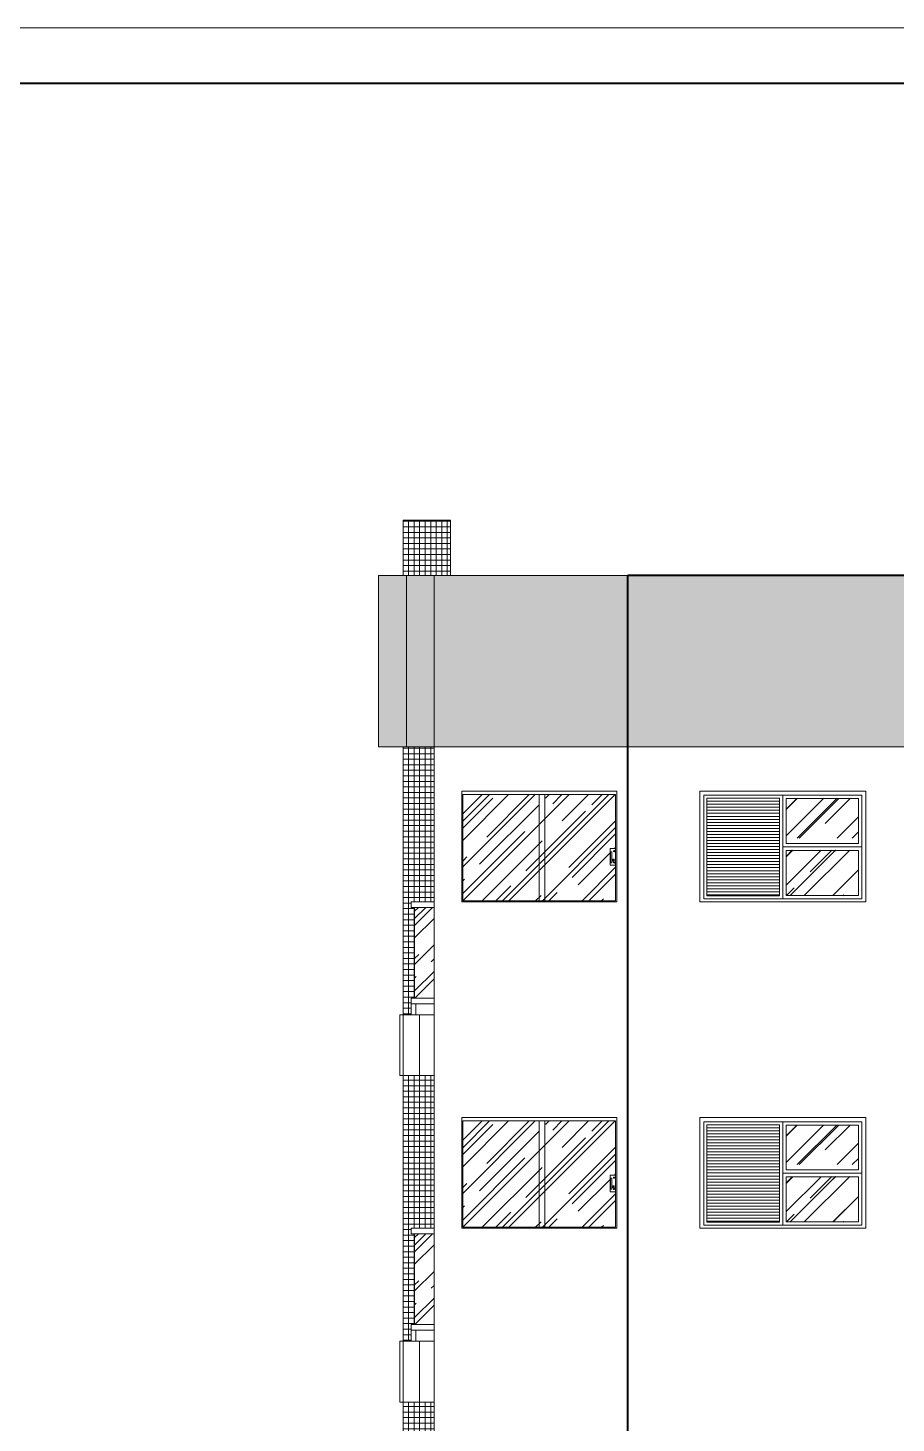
# Model space of a CAD drawing. Header units: millimetres. Extents: x 13204 to 24802, y 21209 to 40694.
# Drawn here: x 16952 to 17736, y 26151 to 27411 of the extents above; entities that cross this region are included whole.
import ezdxf

# ---------------------------------------------------------------- set-up
doc = ezdxf.new("R2010")
doc.units = ezdxf.units.MM
for name, color, linetype, lineweight in [('Esquadrias', 2, 'Continuous', 20), ('Hachura', 8, 'Continuous', 0), ('Louças', 150, 'Continuous', 15), ('Meia Parede', 11, 'Continuous', 40), ('Moveis', 6, 'Continuous', 13), ('Paredes', 1, 'Continuous', 40), ('PISO', 5, 'Continuous', 5), ('TEXTO', 4, 'Continuous', 5)]:
    doc.layers.add(name, color=color, linetype=linetype, lineweight=lineweight)
pattern_1 = [(45, (13598.99, 26225.195), (23.14168, 61.71114), [409.0909, -54.5455, 136.3636, -27.2727]), (45, (13614.997, 26260.486), (-44.93342, 6.36396), [81.8182, -9, 163.6364, -20.4545]), (45, (13592.241, 26251.23), (87.35983, 113.20137), [218.1818, -38.1818, 109.0909, -27.2727])]
pattern_2 = [(45, (13598.99, 26520.195), (23.14168, 61.71114), [409.0909, -54.5455, 136.3636, -27.2727]), (45, (13614.997, 26555.486), (-44.93342, 6.36396), [81.8182, -9, 163.6364, -20.4545]), (45, (13592.241, 26546.23), (87.35983, 113.20137), [218.1818, -38.1818, 109.0909, -27.2727])]

msp = doc.modelspace()

# ---------------------------------------------------------------- hatches: boundary and pattern name
at = {"layer": 'Hachura'}
h = msp.add_hatch(dxfattribs=at)
h.set_pattern_fill('_USER', color=256, scale=5, style=0, double=1, pattern_type=0)
h.set_pattern_definition([(0, (17290.4844, 25330.4615), (0, 5), []), (90, (17290.4844, 25330.4615), (-5, 3e-16), [])])
h.paths.add_polyline_path([(17290.48, 25330.46), (17308.48, 25330.46), (17308.48, 25336.56), (17318.48, 25336.56), (17318.48, 25579.56), (17305.48, 25579.56), (17290.48, 25579.56)])
h.paths.add_polyline_path([(17290.48, 25634.56), (17297.98, 25634.56), (17297.98, 25649.56), (17300.98, 25649.56), (17300.98, 25731.56), (17297.98, 25731.56), (17297.98, 25736.56), (17318.48, 25736.56), (17318.48, 25874.56), (17305.48, 25874.56), (17290.48, 25874.56)])
h.paths.add_polyline_path([(17290.48, 25929.56), (17297.98, 25929.56), (17297.98, 25944.56), (17300.98, 25944.56), (17300.98, 26026.56), (17297.98, 26026.56), (17297.98, 26031.56), (17318.48, 26031.56), (17318.48, 26169.56), (17305.48, 26169.56), (17290.48, 26169.56)])
h.paths.add_polyline_path([(17290.48, 26224.56), (17297.98, 26224.56), (17297.98, 26239.56), (17300.98, 26239.56), (17300.98, 26321.56), (17297.98, 26321.56), (17297.98, 26326.56), (17318.48, 26326.56), (17318.48, 26464.56), (17305.48, 26464.56), (17290.48, 26464.56)])
h.paths.add_polyline_path([(17290.48, 26519.56), (17297.98, 26519.56), (17297.98, 26534.56), (17300.98, 26534.56), (17300.98, 26616.56), (17297.98, 26616.56), (17297.98, 26621.56), (17318.48, 26621.56), (17318.48, 26761.56), (17293.48, 26761.56), (17290.48, 26761.56)])
h.paths.add_polyline_path([(17290.48, 26916.56), (17293.48, 26916.56), (17318.48, 26916.56), (17333.48, 26916.56), (17333.48, 26966.56), (17290.48, 26966.56)])
h = msp.add_hatch(dxfattribs=at)
h.set_pattern_fill('AR-RROOF', color=256, angle=45, style=0)
h.set_pattern_definition([(45, (17344.484, 26622.558), (21.5526, 57.4736), [381, -50.8, 127, -25.4]), (45, (17359.39, 26655.426), (-41.848, 5.927), [76.2, -8.382, 152.4, -19.05]), (45, (17338.198, 26646.805), (81.3611, 105.4282), [203.2, -35.56, 101.6, -25.4])])
h.paths.add_polyline_path([(17344.48, 26622.56), (17352.93, 26622.56), (17413.48, 26622.56), (17413.48, 26718.56), (17344.48, 26718.56)])
h.paths.add_polyline_path([(17418.48, 26718.56), (17413.48, 26718.56), (17413.48, 26622.56), (17418.48, 26622.56)])
h.paths.add_polyline_path([(17418.48, 26622.56), (17482.48, 26622.56), (17482.48, 26654.68), (17477.48, 26654.68), (17477.48, 26669.68), (17482.48, 26669.68), (17482.48, 26718.56), (17418.48, 26718.56)])
h = msp.add_hatch(dxfattribs=at)
h.set_pattern_fill('_USER', color=256, scale=2.727273, style=0, pattern_type=0)
h.set_pattern_definition([(0, (17549.848, 26543.3766), (0, 2.727273), [])])
h.paths.add_polyline_path([(17630.48, 26715.19), (17564.85, 26715.19), (17564.85, 26627.01), (17630.48, 26627.01)])
h = msp.add_hatch(dxfattribs=at)
h.set_pattern_fill('AR-RROOF', color=256, angle=45, style=0)
h.set_pattern_definition([(45, (-26439.758, 36797.547), (21.552615, 57.473639), [381, -50.8, 127, -25.4]), (45, (-26424.85, 36830.415), (-41.847994, 5.92697), [76.2, -8.382, 152.4, -19.05]), (45, (-26446.044, 36821.794), (81.3611205, 105.428207), [203.2, -35.56, 101.6, -25.4])])
h.paths.add_polyline_path([(17701.85, 26714.92), (17636.48, 26714.92), (17636.48, 26679.1), (17701.85, 26679.1)])
h = msp.add_hatch(dxfattribs=at)
h.set_pattern_fill('AR-RROOF', color=256, scale=27.272727, angle=45, style=0)
h.set_pattern_definition(pattern_2)
h.paths.add_polyline_path([(17636.48, 26668.1), (17701.85, 26668.38), (17701.85, 26627.29), (17636.48, 26627.29)])
h = msp.add_hatch(dxfattribs=at)
h.set_pattern_fill('AR-RROOF', color=256, scale=27.272727, angle=45, style=0)
h.set_pattern_definition(pattern_2)
h.paths.add_polyline_path([(17678.94, 26668.38), (17701.85, 26668.38), (17701.85, 26627.29), (17678.94, 26627.01)])
h = msp.add_hatch(dxfattribs=at)
h.set_pattern_fill('AR-RROOF', color=256, scale=27.272727, angle=45, style=0)
h.set_pattern_definition(pattern_2)
h.paths.add_polyline_path([(17678.94, 26668.38), (17701.85, 26668.38), (17701.85, 26627.29), (17678.94, 26627.01)])
h = msp.add_hatch(dxfattribs=at)
h.set_pattern_fill('AR-RROOF', color=256, scale=27.272727, angle=45, style=0)
h.set_pattern_definition(pattern_2)
h.paths.add_polyline_path([(17678.94, 26668.38), (17701.85, 26668.38), (17701.85, 26627.29), (17678.94, 26627.01)])
h = msp.add_hatch(dxfattribs=at)
h.set_pattern_fill('AR-RROOF', color=256, angle=45, style=0)
h.set_pattern_definition([(45, (17300.984, 26534.558), (21.5526, 57.474), [381, -50.8, 127, -25.4]), (45, (17315.89, 26567.426), (-41.848, 5.927), [76.2, -8.382, 152.4, -19.05]), (45, (17294.698, 26558.805), (81.361, 105.428), [203.2, -35.56, 101.6, -25.4])])
h.paths.add_polyline_path([(17318.48, 26616.56), (17300.98, 26616.56), (17300.98, 26534.56), (17318.48, 26534.56)])
h = msp.add_hatch(dxfattribs=at)
h.set_pattern_fill('AR-RROOF', color=256, angle=45, style=0)
h.set_pattern_definition([(45, (17344.484, 26327.558), (21.5526, 57.4736), [381, -50.8, 127, -25.4]), (45, (17359.39, 26360.426), (-41.848, 5.927), [76.2, -8.382, 152.4, -19.05]), (45, (17338.198, 26351.805), (81.3611, 105.4282), [203.2, -35.56, 101.6, -25.4])])
h.paths.add_polyline_path([(17344.48, 26327.56), (17352.93, 26327.56), (17413.48, 26327.56), (17413.48, 26423.56), (17344.48, 26423.56)])
h.paths.add_polyline_path([(17418.48, 26423.56), (17413.48, 26423.56), (17413.48, 26327.56), (17418.48, 26327.56)])
h.paths.add_polyline_path([(17418.48, 26327.56), (17482.48, 26327.56), (17482.48, 26359.68), (17477.48, 26359.68), (17477.48, 26374.68), (17482.48, 26374.68), (17482.48, 26423.56), (17418.48, 26423.56)])
h = msp.add_hatch(dxfattribs=at)
h.set_pattern_fill('_USER', color=256, scale=2.727273, style=0, pattern_type=0)
h.set_pattern_definition([(0, (17549.848, 26248.3766), (0, 2.727273), [])])
h.paths.add_polyline_path([(17630.48, 26420.19), (17564.85, 26420.19), (17564.85, 26332.01), (17630.48, 26332.01)])
h = msp.add_hatch(dxfattribs=at)
h.set_pattern_fill('AR-RROOF', color=256, angle=45, style=0)
h.set_pattern_definition([(45, (-26439.758, 36502.547), (21.552615, 57.473639), [381, -50.8, 127, -25.4]), (45, (-26424.85, 36535.415), (-41.847994, 5.92697), [76.2, -8.382, 152.4, -19.05]), (45, (-26446.044, 36526.794), (81.3611205, 105.428207), [203.2, -35.56, 101.6, -25.4])])
h.paths.add_polyline_path([(17701.85, 26419.92), (17636.48, 26419.92), (17636.48, 26384.1), (17701.85, 26384.1)])
h = msp.add_hatch(dxfattribs=at)
h.set_pattern_fill('AR-RROOF', color=256, scale=27.272727, angle=45, style=0)
h.set_pattern_definition(pattern_1)
h.paths.add_polyline_path([(17636.48, 26373.1), (17701.85, 26373.38), (17701.85, 26332.29), (17636.48, 26332.29)])
h = msp.add_hatch(dxfattribs=at)
h.set_pattern_fill('AR-RROOF', color=256, scale=27.272727, angle=45, style=0)
h.set_pattern_definition(pattern_1)
h.paths.add_polyline_path([(17678.94, 26373.38), (17701.85, 26373.38), (17701.85, 26332.29), (17678.94, 26332.01)])
h = msp.add_hatch(dxfattribs=at)
h.set_pattern_fill('AR-RROOF', color=256, scale=27.272727, angle=45, style=0)
h.set_pattern_definition(pattern_1)
h.paths.add_polyline_path([(17678.94, 26373.38), (17701.85, 26373.38), (17701.85, 26332.29), (17678.94, 26332.01)])
h = msp.add_hatch(dxfattribs=at)
h.set_pattern_fill('AR-RROOF', color=256, scale=27.272727, angle=45, style=0)
h.set_pattern_definition(pattern_1)
h.paths.add_polyline_path([(17678.94, 26373.38), (17701.85, 26373.38), (17701.85, 26332.29), (17678.94, 26332.01)])
h = msp.add_hatch(dxfattribs=at)
h.set_pattern_fill('AR-RROOF', color=256, angle=45, style=0)
h.set_pattern_definition([(45, (17300.984, 26239.558), (21.5526, 57.474), [381, -50.8, 127, -25.4]), (45, (17315.89, 26272.426), (-41.848, 5.927), [76.2, -8.382, 152.4, -19.05]), (45, (17294.698, 26263.805), (81.361, 105.428), [203.2, -35.56, 101.6, -25.4])])
h.paths.add_polyline_path([(17318.48, 26321.56), (17300.98, 26321.56), (17300.98, 26239.56), (17318.48, 26239.56)])
at = {"layer": 'PISO'}
h = msp.add_hatch(dxfattribs=at)
h.set_pattern_fill('AR-SAND', color=256, scale=0.25, style=0)
h.set_pattern_definition([(37.5, (17268.484, 26761.558), (-0.400008, 12.23533), [0, -9.652, 0, -10.795, 0, -10.31875]), (7.5, (17268.484, 26761.558), (11.23808, 17.92063), [0, -5.207, 0, -8.6995, 0, -3.33375]), (327.5, (17260.674, 26761.558), (19.77481, 0.03593), [0, -3.175, 0, -11.43, 0, -14.9225]), (317.5, (17260.674, 26761.558), (19.08891, 5.57323), [0, -1.5875, 0, -7.493, 0, -8.5725])])
h.paths.add_polyline_path([(17268.48, 26761.56), (17293.48, 26761.56), (17293.48, 26916.56), (17268.48, 26916.56)])
h.paths.add_polyline_path([(17318.48, 26916.56), (17293.48, 26916.56), (17293.48, 26761.56), (17318.48, 26761.56)])
h.paths.add_polyline_path([(17318.48, 26761.56), (17493.48, 26761.56), (17493.48, 26916.56), (17318.48, 26916.56)])
h.paths.add_polyline_path([(17493.48, 26916.56), (17493.48, 26761.56), (17758.48, 26761.56), (17758.48, 26916.56)])
h.paths.add_polyline_path([(17908.48, 26916.56), (17758.48, 26916.56), (17758.48, 26761.56), (17908.48, 26761.56)])
h.paths.add_polyline_path([(17908.48, 26916.56), (17908.48, 26761.56), (18468.48, 26761.56), (18468.48, 26916.56)])
h.paths.add_polyline_path([(18468.48, 26761.56), (18620.94, 26761.56), (18620.94, 26916.56), (18468.48, 26916.56)])
h.paths.add_polyline_path([(18620.94, 26761.56), (18764.48, 26761.56), (18764.48, 26916.56), (18620.94, 26916.56)])
h.paths.add_polyline_path([(18916.94, 26761.56), (18916.94, 26916.56), (18764.48, 26916.56), (18764.48, 26761.56)])
h.paths.add_polyline_path([(19476.94, 26761.56), (19476.94, 26916.56), (18916.94, 26916.56), (18916.94, 26761.56)])
h.paths.add_polyline_path([(19626.94, 26916.56), (19476.94, 26916.56), (19476.94, 26761.56), (19626.94, 26761.56)])
h.paths.add_polyline_path([(19626.94, 26916.56), (19626.94, 26761.56), (19891.94, 26761.56), (19891.94, 26916.56)])
h.paths.add_polyline_path([(19891.94, 26916.56), (19891.94, 26761.56), (20066.94, 26761.56), (20066.94, 26916.56)])
h.paths.add_polyline_path([(20066.94, 26761.56), (20091.94, 26761.56), (20091.94, 26916.56), (20066.94, 26916.56)])
h.paths.add_polyline_path([(20116.94, 26916.56), (20091.94, 26916.56), (20091.94, 26761.56), (20116.94, 26761.56)])

# ---------------------------------------------------------------- linework, layer by layer
at = {"layer": 'Esquadrias'}
for p in [(17318.48, 25336.56), (17493.48, 26916.56)]:
    msp.add_line(p, (17318.48, 26916.56), dxfattribs=at)
for points in [[(17290.48, 26519.56), (17305.48, 26519.56), (17305.48, 26464.56), (17290.48, 26464.56)], [(17290.48, 26224.56), (17305.48, 26224.56), (17305.48, 26169.56), (17290.48, 26169.56)]]:
    msp.add_lwpolyline(points, close=True, dxfattribs=at)
at = {"layer": 'Hachura'}
for p, q in [((17418.48, 26718.56), (17418.48, 26621.56)), ((17418.48, 26423.56), (17418.48, 26326.56))]:
    msp.add_line(p, q, dxfattribs=at)
for points in [[(17564.85, 26627.01), (17564.85, 26715.19), (17630.48, 26715.19), (17630.48, 26627.01), (17564.85, 26627.01)], [(17564.85, 26332.01), (17564.85, 26420.19), (17630.48, 26420.19), (17630.48, 26332.01), (17564.85, 26332.01)]]:
    msp.add_lwpolyline(points, dxfattribs=at)
for points in [[(17636.48, 26674.27), (17701.85, 26674.27), (17701.85, 26714.92), (17636.48, 26714.92)], [(17636.48, 26668.1), (17701.85, 26668.1), (17701.85, 26627.29), (17636.48, 26627.29)], [(17636.48, 26379.27), (17701.85, 26379.27), (17701.85, 26419.92), (17636.48, 26419.92)], [(17636.48, 26373.1), (17701.85, 26373.1), (17701.85, 26332.29), (17636.48, 26332.29)]]:
    msp.add_lwpolyline(points, close=True, dxfattribs=at)
at = {"layer": 'Louças'}
for p, q in [((17293.48, 26761.56), (17293.48, 26916.56)), ((17293.48, 26916.56), (17318.48, 26916.56)), ((17318.48, 26761.56), (17293.48, 26761.56)), ((17305.48, 26519.56), (17318.48, 26519.56)), ((17305.48, 26464.56), (17318.48, 26464.56)), ((17305.48, 26224.56), (17318.48, 26224.56)), ((17305.48, 26169.56), (17318.48, 26169.56))]:
    msp.add_line(p, q, dxfattribs=at)
at = {"layer": 'Meia Parede'}
for p in [(17493.48, 25286.56), (17758.48, 26916.56)]:
    msp.add_line(p, (17493.48, 26916.56), dxfattribs=at)
at = {"layer": 'Moveis'}
for p, q in [((17290.48, 26916.56), (17290.48, 26966.56)), ((17333.48, 26966.56), (17290.48, 26966.56)), ((17333.48, 26966.56), (17333.48, 26916.56)), ((17268.48, 26761.56), (17268.48, 26916.56)), ((17268.48, 26916.56), (17293.48, 26916.56)), ((17293.48, 26761.56), (17268.48, 26761.56)), ((17290.48, 25330.46), (17290.48, 26761.56)), ((17343.48, 26621.56), (17343.48, 26721.56)), ((17483.48, 26721.56), (17343.48, 26721.56)), ((17483.48, 26621.56), (17483.48, 26721.56)), ((17558.48, 26621.56), (17558.48, 26721.56)), ((17558.48, 26721.56), (17708.48, 26721.56)), ((17708.48, 26621.56), (17708.48, 26721.56)), ((17297.98, 26621.56), (17318.48, 26621.56)), ((17297.98, 26616.56), (17297.98, 26621.56)), ((17297.98, 26616.56), (17318.48, 26616.56)), ((17343.48, 26621.56), (17343.48, 26624.88)), ((17483.48, 26621.56), (17343.48, 26621.56)), ((17352.98, 26621.56), (17343.48, 26621.56)), ((17558.48, 26621.56), (17708.48, 26621.56)), ((17297.98, 26534.56), (17318.48, 26534.56)), ((17297.98, 26519.56), (17297.98, 26534.56)), ((17297.98, 26529.56), (17318.48, 26529.56)), ((17301.98, 26519.56), (17301.98, 26529.56)), ((17343.48, 26326.56), (17343.48, 26426.56)), ((17483.48, 26426.56), (17343.48, 26426.56)), ((17483.48, 26326.56), (17483.48, 26426.56)), ((17558.48, 26326.56), (17558.48, 26426.56)), ((17558.48, 26426.56), (17708.48, 26426.56)), ((17708.48, 26326.56), (17708.48, 26426.56)), ((17297.98, 26326.56), (17318.48, 26326.56)), ((17297.98, 26321.56), (17297.98, 26326.56)), ((17343.48, 26326.56), (17343.48, 26329.88)), ((17483.48, 26326.56), (17343.48, 26326.56)), ((17352.98, 26326.56), (17343.48, 26326.56)), ((17558.48, 26326.56), (17708.48, 26326.56)), ((17297.98, 26321.56), (17318.48, 26321.56)), ((17297.98, 26239.56), (17318.48, 26239.56)), ((17297.98, 26224.56), (17297.98, 26239.56)), ((17297.98, 26234.56), (17318.48, 26234.56)), ((17301.98, 26224.56), (17301.98, 26234.56))]:
    msp.add_line(p, q, dxfattribs=at)
for points in [[(17290.48, 26519.56), (17287.48, 26519.56), (17287.48, 26464.56), (17290.48, 26464.56)], [(17290.48, 26224.56), (17287.48, 26224.56), (17287.48, 26169.56), (17290.48, 26169.56)]]:
    msp.add_lwpolyline(points, dxfattribs=at)
at = {"layer": 'Paredes'}
msp.add_line((21256.85, 27361.18), (14671.18, 27361.18), dxfattribs=at)
at = {"layer": 'PISO'}
for p, q in [((20066.94, 26761.56), (17318.48, 26761.56)), ((17344.48, 26622.56), (17344.48, 26718.56)), ((17482.48, 26718.56), (17344.48, 26718.56)), ((17413.48, 26718.56), (17413.48, 26621.56)), ((17482.48, 26622.56), (17482.48, 26718.56)), ((17704.85, 26717.92), (17562.12, 26717.92)), ((17562.12, 26624.29), (17562.12, 26717.92)), ((17562.12, 26717.92), (17590.76, 26717.92)), ((17633.48, 26717.92), (17633.48, 26624.29)), ((17704.85, 26624.29), (17704.85, 26717.92)), ((17676.21, 26671.27), (17704.85, 26671.27)), ((17479.92, 26659.6), (17479.92, 26658.76)), ((17480.78, 26660.1), (17480.42, 26660.1)), ((17480.42, 26658.26), (17480.78, 26658.26)), ((17481.28, 26659.6), (17481.28, 26658.76)), ((17300.98, 26534.56), (17300.98, 26616.56)), ((17344.48, 26622.56), (17344.48, 26624.88)), ((17352.93, 26622.56), (17344.48, 26622.56)), ((17482.48, 26622.56), (17347.12, 26622.56)), ((17562.12, 26624.29), (17704.85, 26624.29)), ((17562.12, 26624.29), (17704.85, 26624.29)), ((17590.76, 26624.29), (17633.48, 26624.29)), ((17344.48, 26327.56), (17344.48, 26423.56)), ((17482.48, 26423.56), (17344.48, 26423.56)), ((17413.48, 26423.56), (17413.48, 26326.56)), ((17482.48, 26327.56), (17482.48, 26423.56)), ((17704.85, 26422.92), (17562.12, 26422.92)), ((17562.12, 26329.29), (17562.12, 26422.92)), ((17562.12, 26422.92), (17590.76, 26422.92)), ((17633.48, 26422.92), (17633.48, 26329.29)), ((17704.85, 26329.29), (17704.85, 26422.92)), ((17676.21, 26376.27), (17704.85, 26376.27)), ((17479.92, 26364.6), (17479.92, 26363.76)), ((17480.78, 26365.1), (17480.42, 26365.1)), ((17480.42, 26363.26), (17480.78, 26363.26)), ((17481.28, 26364.6), (17481.28, 26363.76)), ((17344.48, 26327.56), (17344.48, 26329.88)), ((17352.93, 26327.56), (17344.48, 26327.56)), ((17482.48, 26327.56), (17347.12, 26327.56)), ((17562.12, 26329.29), (17704.85, 26329.29)), ((17562.12, 26329.29), (17704.85, 26329.29)), ((17590.76, 26329.29), (17633.48, 26329.29)), ((17300.98, 26239.56), (17300.98, 26321.56))]:
    msp.add_line(p, q, dxfattribs=at)
for points in [[(17482.48, 26669.68), (17477.48, 26669.68), (17477.48, 26654.68), (17482.48, 26654.68)], [(17479, 26666.87), (17478, 26666.87), (17478, 26656.87), (17479, 26656.87)], [(17633.48, 26671.27), (17704.85, 26671.27), (17704.85, 26624.29), (17633.48, 26624.29)], [(17480.64, 26659.63), (17480.57, 26659.63), (17480.57, 26659.18), (17480.64, 26659.18)], [(17482.48, 26374.68), (17477.48, 26374.68), (17477.48, 26359.68), (17482.48, 26359.68)], [(17633.48, 26376.27), (17704.85, 26376.27), (17704.85, 26329.29), (17633.48, 26329.29)], [(17479, 26371.87), (17478, 26371.87), (17478, 26361.87), (17479, 26361.87)], [(17480.64, 26364.63), (17480.57, 26364.63), (17480.57, 26364.18), (17480.64, 26364.18)]]:
    msp.add_lwpolyline(points, close=True, dxfattribs=at)
for points in [[(17590.76, 26624.29), (17633.48, 26624.29)], [(17590.76, 26329.29), (17633.48, 26329.29)]]:
    msp.add_lwpolyline(points, dxfattribs=at)
for centre, radius in [((17481.07, 26667.33), 0.5), ((17481.07, 26667.33), 0.2), ((17480.6, 26659.42), 0.404), ((17481.07, 26657.04), 0.5), ((17481.07, 26657.04), 0.2), ((17480.6, 26364.42), 0.404), ((17481.07, 26372.33), 0.5), ((17481.07, 26362.04), 0.5), ((17481.07, 26372.33), 0.2), ((17481.07, 26362.04), 0.2)]:
    msp.add_circle(centre, radius, dxfattribs=at)
for centre, start, end in [((17480.42, 26659.6), 90, 180), ((17480.42, 26658.76), 180, 270), ((17480.78, 26659.6), 360, 90), ((17480.78, 26658.76), 270, 0), ((17480.42, 26364.6), 90, 180), ((17480.42, 26363.76), 180, 270), ((17480.78, 26364.6), 360, 90), ((17480.78, 26363.76), 270, 0)]:
    msp.add_arc(centre, 0.5, start, end, dxfattribs=at)
at = {"layer": 'TEXTO'}
msp.add_line((21305.52, 27411.29), (14622.5, 27411.29), dxfattribs=at)

doc.saveas('drawing.dxf')
